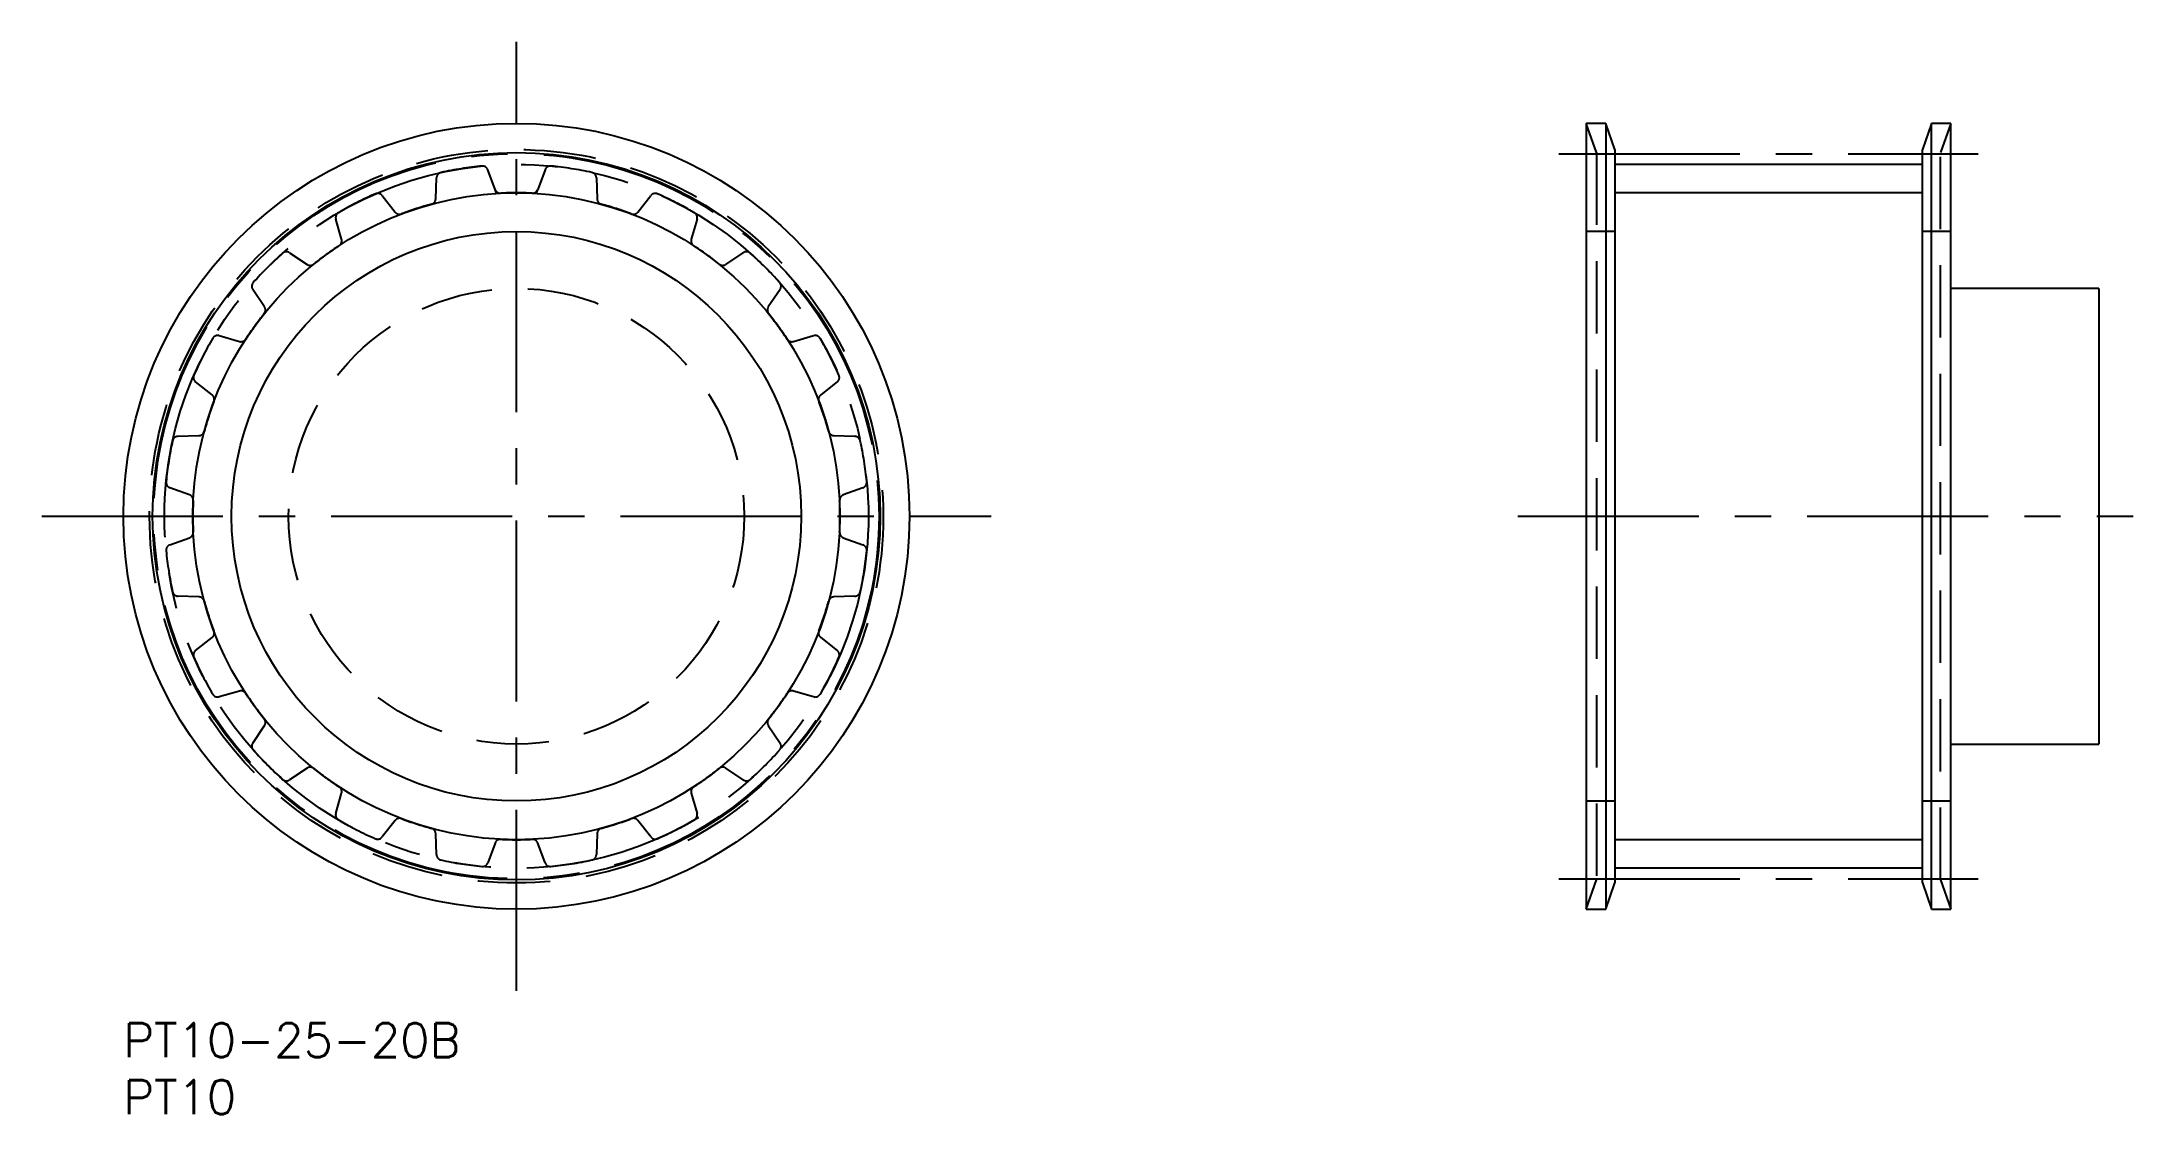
# Model space of a CAD drawing. Extents: x -7 to 176, y -8 to 86.
import ezdxf

# ---------------------------------------------------------------- set-up
doc = ezdxf.new("R2010")
doc.units = 0
doc.header["$LTSCALE"] = 0.5
for name, pattern in [('CENTER', [50.8, 31.75, -6.35, 6.35, -6.35]), ('DASHED', [19.05, 12.7, -6.35]), ('PHANTOM', [63.5, 31.75, -6.35, 6.35, -6.35, 6.35, -6.35])]:
    doc.linetypes.add(name, pattern=pattern)
for name, color, linetype in [('MSM_CENTER', 1, 'CENTER'), ('MSM_CONTINUOUS', 7, 'CONTINUOUS'), ('MSM_DASHED', 4, 'DASHED'), ('MSM_IMAGINARY', 6, 'PHANTOM'), ('MSM_NARROW', 5, 'CONTINUOUS'), ('MSM_PART_NUMBER', 7, 'CONTINUOUS')]:
    doc.layers.add(name, color=color, linetype=linetype)
doc.styles.get("Standard").update_dxf_attribs({"font": 'txt.shx', "height": 3, "bigfont": 'bigfont.shx'})

msp = doc.modelspace()

# ---------------------------------------------------------------- linework, layer by layer
at = {"layer": 'MSM_CENTER'}
for p, q in [((34.5, 2.84), (34.5, 86.16)), ((126.01, 76.33), (162.81, 76.33)), ((-7.16, 44.5), (76.16, 44.5)), ((122.41, 44.5), (176.41, 44.5)), ((126.01, 12.67), (162.81, 12.67))]:
    msp.add_line(p, q, dxfattribs=at)
msp.add_circle((34.5, 44.5), 31.83, dxfattribs=at)
at = {"layer": 'MSM_CONTINUOUS'}
for p, q in [((130.11, 79), (128.41, 79)), ((128.41, 79), (128.41, 10)), ((130.91, 76.7), (130.11, 79)), ((130.11, 79), (130.11, 10)), ((158.72, 79), (157.91, 76.7)), ((160.41, 79), (158.72, 79)), ((158.72, 10), (158.72, 79)), ((160.41, 10), (160.41, 79)), ((130.91, 76.7), (130.91, 12.3)), ((157.91, 75.4), (130.91, 75.4)), ((157.91, 12.3), (157.91, 76.7)), ((173.41, 64.5), (160.41, 64.5)), ((173.41, 64.5), (173.41, 24.5)), ((160.41, 24.5), (173.41, 24.5)), ((157.91, 13.6), (130.91, 13.6)), ((130.11, 10), (130.91, 12.3)), ((157.91, 12.3), (158.72, 10)), ((128.41, 10), (130.11, 10)), ((158.72, 10), (160.41, 10))]:
    msp.add_line(p, q, dxfattribs=at)
for radius in [34.5, 31.93, 25]:
    msp.add_circle((34.5, 44.5), radius, dxfattribs=at)
at = {"layer": 'MSM_DASHED'}
for p, q in [((129.31, 76.43), (128.41, 79)), ((160.41, 79), (159.51, 76.43)), ((129.31, 76.43), (129.31, 12.57)), ((159.51, 12.57), (159.51, 76.43)), ((27.42, 72.37), (27.48, 74.21)), ((32.62, 73.19), (31.99, 74.92)), ((37.01, 74.92), (36.38, 73.19)), ((41.52, 74.21), (41.58, 72.37)), ((22.71, 72.66), (23.85, 71.21)), ((45.15, 71.21), (46.29, 72.66)), ((19.15, 68.82), (18.64, 70.59)), ((50.36, 70.59), (49.85, 68.82)), ((130.91, 69.5), (128.41, 69.5)), ((160.41, 69.5), (157.91, 69.5)), ((14.59, 67.64), (16.12, 66.61)), ((52.88, 66.61), (54.41, 67.64)), ((12.39, 62.88), (11.36, 64.41)), ((57.64, 64.41), (56.61, 62.88)), ((8.41, 60.36), (10.18, 59.85)), ((58.82, 59.85), (60.59, 60.36)), ((7.79, 55.15), (6.34, 56.29)), ((62.66, 56.29), (61.21, 55.15)), ((4.79, 51.52), (6.63, 51.58)), ((62.37, 51.58), (64.21, 51.52)), ((5.81, 46.38), (4.08, 47.01)), ((64.92, 47.01), (63.19, 46.38)), ((4.08, 41.99), (5.81, 42.62)), ((63.19, 42.62), (64.92, 41.99)), ((6.63, 37.42), (4.79, 37.48)), ((64.21, 37.48), (62.37, 37.42)), ((6.34, 32.71), (7.79, 33.85)), ((61.21, 33.85), (62.66, 32.71)), ((10.18, 29.15), (8.41, 28.64)), ((60.59, 28.64), (58.82, 29.15)), ((11.36, 24.59), (12.39, 26.12)), ((56.61, 26.12), (57.64, 24.59)), ((16.12, 22.39), (14.59, 21.36)), ((54.41, 21.36), (52.88, 22.39)), ((18.64, 18.41), (19.15, 20.18)), ((49.85, 20.18), (50.36, 18.41)), ((128.41, 19.5), (130.91, 19.5)), ((157.91, 19.5), (160.41, 19.5)), ((23.85, 17.79), (22.71, 16.34)), ((27.48, 14.79), (27.42, 16.63)), ((41.58, 16.63), (41.52, 14.79)), ((46.29, 16.34), (45.15, 17.79)), ((32.62, 15.81), (31.99, 14.08)), ((37.01, 14.08), (36.38, 15.81)), ((128.41, 10), (129.31, 12.57)), ((159.51, 12.57), (160.41, 10))]:
    msp.add_line(p, q, dxfattribs=at)
for radius in [32.2, 20]:
    msp.add_circle((34.5, 44.5), radius, dxfattribs=at)
for centre, radius, start, end in [((27.98, 74.19), 0.5, 102.3811, 178), ((34.5, 44.5), 30.9, 95.6189, 102.3811), ((31.52, 74.75), 0.5, 20, 95.6189), ((37.48, 74.75), 0.5, 84.3811, 160), ((34.5, 44.5), 30.9, 77.6189, 84.3811), ((41.02, 74.19), 0.5, 2, 77.6189), ((34.5, 44.5), 30.9, 113.6189, 120.3811), ((22.32, 72.35), 0.5, 38, 113.6189), ((34.5, 44.5), 28.4, 105.2093, 110.7907), ((26.92, 72.39), 0.5, 285.2093, 358), ((33.09, 73.37), 0.5, 200, 272.7907), ((34.5, 44.5), 28.4, 87.2093, 92.7907), ((35.91, 73.37), 0.5, 267.2093, 340), ((42.08, 72.39), 0.5, 182, 254.7907), ((34.5, 44.5), 28.4, 69.2093, 74.7907), ((46.68, 72.35), 0.5, 66.3811, 142), ((34.5, 44.5), 30.9, 59.6189, 66.3811), ((19.13, 70.73), 0.5, 120.3811, 196), ((24.24, 71.52), 0.5, 218, 290.7907), ((44.76, 71.52), 0.5, 249.2093, 322), ((49.87, 70.73), 0.5, 344, 59.6189), ((34.5, 44.5), 28.4, 123.2093, 128.7907), ((18.67, 68.68), 0.5, 303.2093, 16), ((50.33, 68.68), 0.5, 164, 236.7907), ((34.5, 44.5), 28.4, 51.2093, 56.7907), ((34.5, 44.5), 30.9, 131.6189, 138.3811), ((14.31, 67.23), 0.5, 56, 131.6189), ((16.39, 67.03), 0.5, 236, 308.7907), ((52.61, 67.03), 0.5, 231.2093, 304), ((54.69, 67.23), 0.5, 48.3811, 124), ((34.5, 44.5), 30.9, 41.6189, 48.3811), ((11.77, 64.69), 0.5, 138.3811, 214), ((57.23, 64.69), 0.5, 326, 41.6189), ((11.97, 62.61), 0.5, 321.2093, 34), ((57.03, 62.61), 0.5, 146, 218.7907), ((34.5, 44.5), 28.4, 141.2093, 146.7907), ((34.5, 44.5), 28.4, 33.2093, 38.7907), ((34.5, 44.5), 30.9, 149.6189, 156.3811), ((8.27, 59.87), 0.5, 74, 149.6189), ((10.32, 60.33), 0.5, 254, 326.7907), ((58.68, 60.33), 0.5, 213.2093, 286), ((60.73, 59.87), 0.5, 30.3811, 106), ((34.5, 44.5), 30.9, 23.6189, 30.3811), ((6.65, 56.68), 0.5, 156.3811, 232), ((7.48, 54.76), 0.5, 339.2093, 52), ((61.52, 54.76), 0.5, 128, 200.7907), ((62.35, 56.68), 0.5, 308, 23.6189), ((34.5, 44.5), 28.4, 159.2093, 164.7907), ((34.5, 44.5), 28.4, 15.2093, 20.7907), ((4.81, 51.02), 0.5, 92, 167.6189), ((6.61, 52.08), 0.5, 272, 344.7907), ((62.39, 52.08), 0.5, 195.2093, 268), ((64.19, 51.02), 0.5, 12.3811, 88), ((34.5, 44.5), 30.9, 167.6189, 174.3811), ((34.5, 44.5), 30.9, 5.6189, 12.3811), ((4.25, 47.48), 0.5, 174.3811, 250), ((5.63, 45.91), 0.5, 357.2093, 70), ((63.37, 45.91), 0.5, 110, 182.7907), ((64.75, 47.48), 0.5, 290, 5.6189), ((34.5, 44.5), 28.4, 177.2093, 182.7907), ((34.5, 44.5), 28.4, 357.2093, 2.7907), ((5.63, 43.09), 0.5, 290, 2.7907), ((63.37, 43.09), 0.5, 177.2093, 250), ((4.25, 41.52), 0.5, 110, 185.6189), ((34.5, 44.5), 30.9, 185.6189, 192.3811), ((34.5, 44.5), 30.9, 347.6189, 354.3811), ((64.75, 41.52), 0.5, 354.3811, 70), ((4.81, 37.98), 0.5, 192.3811, 268), ((6.61, 36.92), 0.5, 15.2093, 88), ((34.5, 44.5), 28.4, 195.2093, 200.7907), ((34.5, 44.5), 28.4, 339.2093, 344.7907), ((62.39, 36.92), 0.5, 92, 164.7907), ((64.19, 37.98), 0.5, 272, 347.6189), ((7.48, 34.24), 0.5, 308, 20.7907), ((61.52, 34.24), 0.5, 159.2093, 232), ((6.65, 32.32), 0.5, 128, 203.6189), ((34.5, 44.5), 30.9, 203.6189, 210.3811), ((34.5, 44.5), 30.9, 329.6189, 336.3811), ((62.35, 32.32), 0.5, 336.3811, 52), ((8.27, 29.13), 0.5, 210.3811, 286), ((10.32, 28.67), 0.5, 33.2093, 106), ((34.5, 44.5), 28.4, 213.2093, 218.7907), ((34.5, 44.5), 28.4, 321.2093, 326.7907), ((58.68, 28.67), 0.5, 74, 146.7907), ((60.73, 29.13), 0.5, 254, 329.6189), ((11.97, 26.39), 0.5, 326, 38.7907), ((57.03, 26.39), 0.5, 141.2093, 214), ((11.77, 24.31), 0.5, 146, 221.6189), ((34.5, 44.5), 30.9, 221.6189, 228.3811), ((34.5, 44.5), 30.9, 311.6189, 318.3811), ((57.23, 24.31), 0.5, 318.3811, 34), ((16.39, 21.97), 0.5, 51.2093, 124), ((34.5, 44.5), 28.4, 231.2093, 236.7907), ((34.5, 44.5), 28.4, 303.2093, 308.7907), ((52.61, 21.97), 0.5, 56, 128.7907), ((14.31, 21.77), 0.5, 228.3811, 304), ((18.67, 20.32), 0.5, 344, 56.7907), ((50.33, 20.32), 0.5, 123.2093, 196), ((54.69, 21.77), 0.5, 236, 311.6189), ((19.13, 18.27), 0.5, 164, 239.6189), ((49.87, 18.27), 0.5, 300.3811, 16), ((34.5, 44.5), 30.9, 239.6189, 246.3811), ((24.24, 17.48), 0.5, 69.2093, 142), ((34.5, 44.5), 28.4, 249.2093, 254.7907), ((26.92, 16.61), 0.5, 2, 74.7907), ((42.08, 16.61), 0.5, 105.2093, 178), ((34.5, 44.5), 28.4, 285.2093, 290.7907), ((44.76, 17.48), 0.5, 38, 110.7907), ((34.5, 44.5), 30.9, 293.6189, 300.3811), ((22.32, 16.65), 0.5, 246.3811, 322), ((27.98, 14.81), 0.5, 182, 257.6189), ((33.09, 15.63), 0.5, 87.2093, 160), ((34.5, 44.5), 28.4, 267.2093, 272.7907), ((35.91, 15.63), 0.5, 20, 92.7907), ((41.02, 14.81), 0.5, 282.3811, 358), ((46.68, 16.65), 0.5, 218, 293.6189), ((34.5, 44.5), 30.9, 257.6189, 264.3811), ((31.52, 14.25), 0.5, 264.3811, 340), ((37.48, 14.25), 0.5, 200, 275.6189), ((34.5, 44.5), 30.9, 275.6189, 282.3811)]:
    msp.add_arc(centre, radius, start, end, dxfattribs=at)
at = {"layer": 'MSM_IMAGINARY'}
msp.add_circle((34.5, 44.5), 30.9, dxfattribs=at)
at = {"layer": 'MSM_NARROW'}
for p, q in [((32.75, 72.85), (32.62, 73.19)), ((36.25, 72.85), (36.38, 73.19)), ((157.91, 72.9), (130.91, 72.9)), ((157.91, 16.1), (130.91, 16.1))]:
    msp.add_line(p, q, dxfattribs=at)
msp.add_circle((34.5, 44.5), 28.4, dxfattribs=at)

# ---------------------------------------------------------------- texts
at = {"layer": 'MSM_PART_NUMBER'}
for s, p in [('PT10-25-20B', (0, -3)), ('PT10', (0, -8))]:
    msp.add_text(s, height=3, dxfattribs=at).set_placement(p)

doc.saveas('drawing.dxf')
